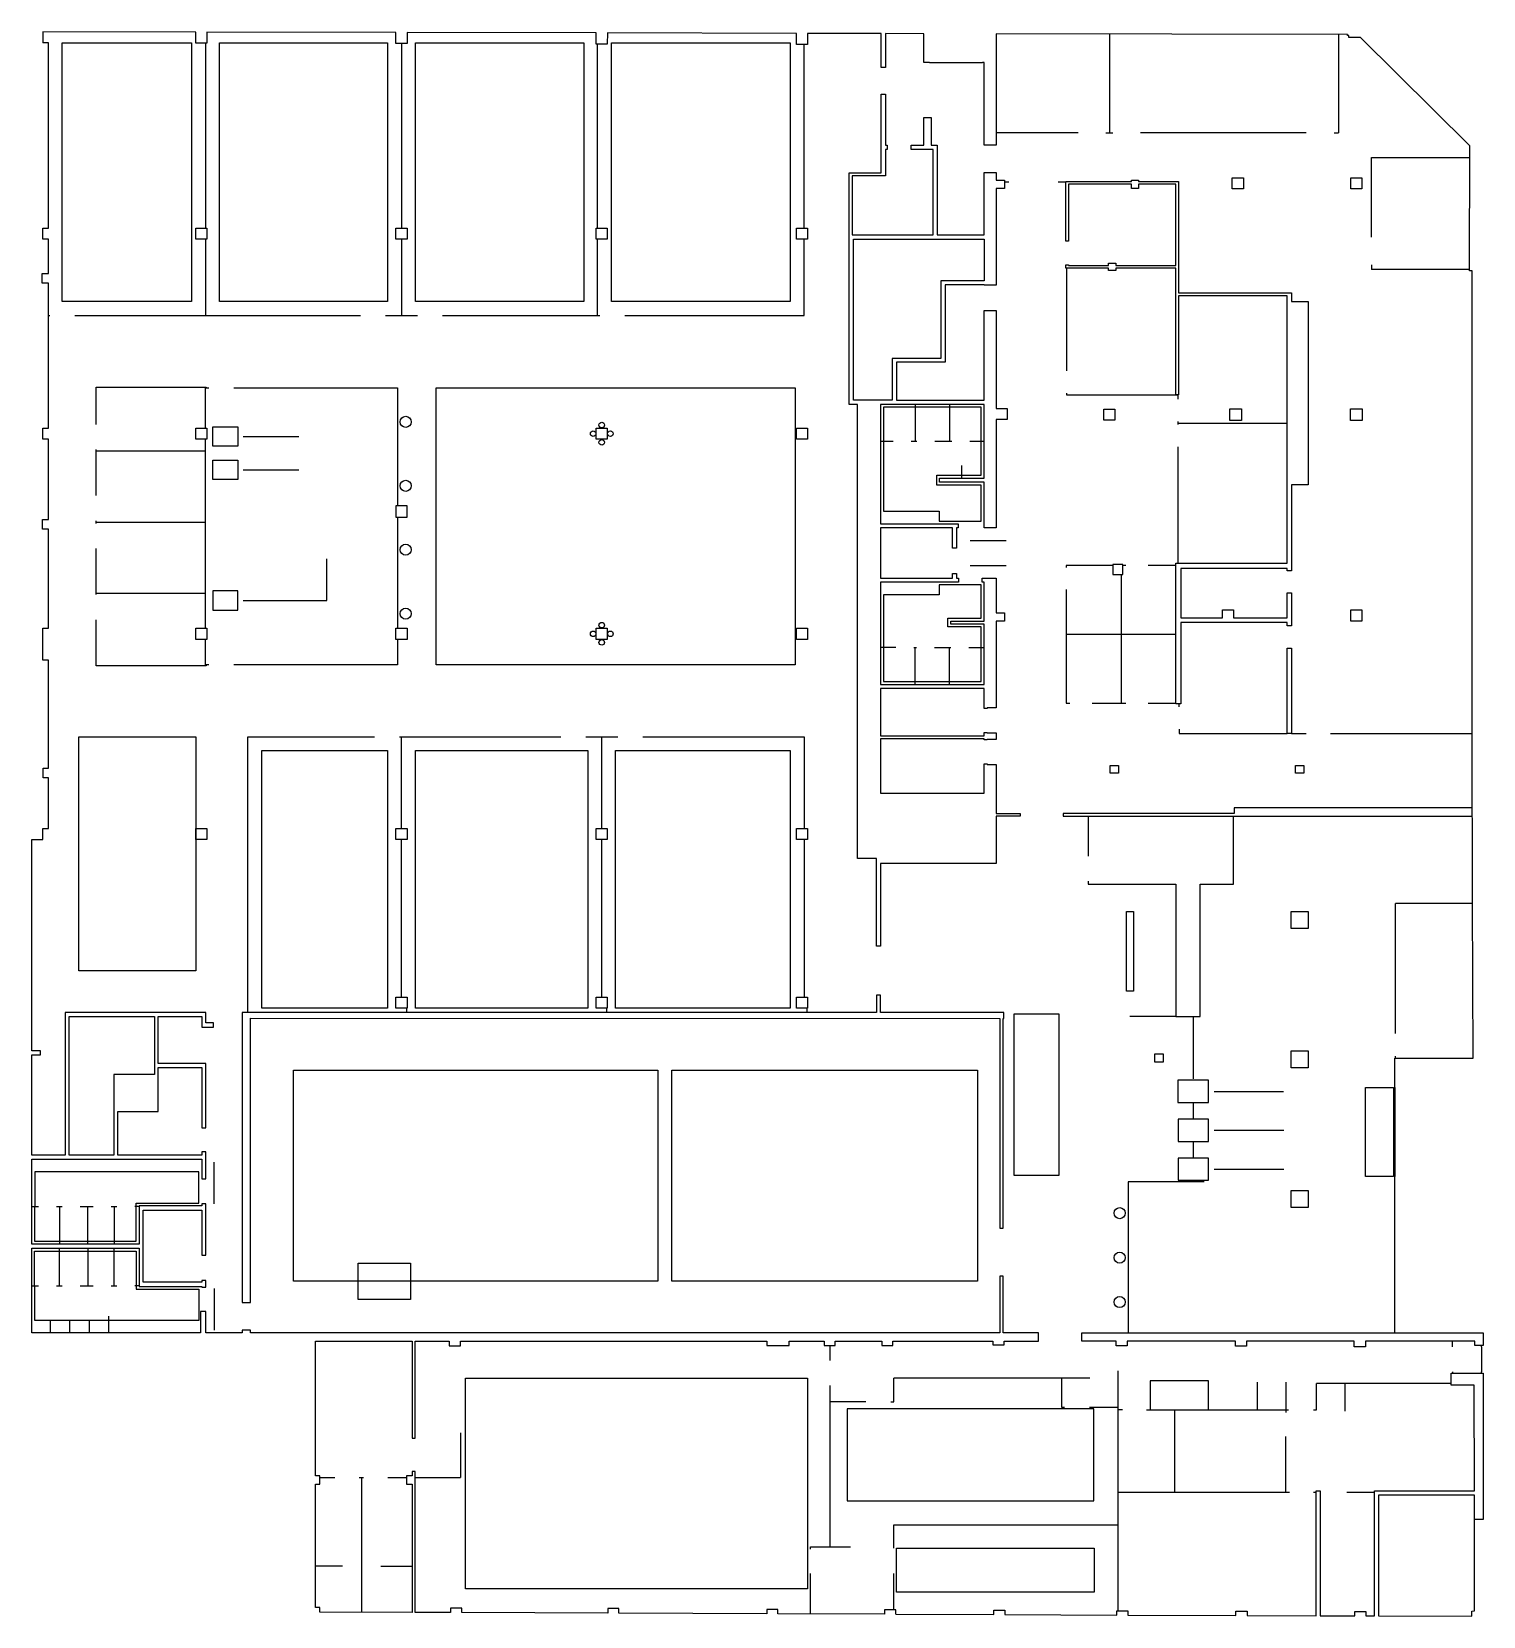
# Model space of a CAD drawing. Header units: millimetres. Extents: x 4.4 to 56.6, y 5 to 62.
import ezdxf

# ---------------------------------------------------------------- set-up
doc = ezdxf.new("R2010")
doc.units = ezdxf.units.MM
for name, color, linetype in [('EXITS', 2, 'Continuous'), ('GENERATORS', 151, 'Continuous'), ('SERVERS', 214, 'Continuous'), ('TARGETS', 3, 'Continuous'), ('WALLS', 7, 'Continuous')]:
    doc.layers.add(name, color=color, linetype=linetype)

# ---------------------------------------------------------------- blocks, each defined once
blk = doc.blocks.new('LIBRARY')
at = {"layer": 'TARGETS'}
blk.add_circle((0, 0), 0.1, dxfattribs=at)
blk = doc.blocks.new('NEWSLETTER')
at = {"layer": 'TARGETS'}
blk.add_circle((0, 0), 0.2, dxfattribs=at)
blk = doc.blocks.new('CLASS 1')
at = {"layer": 'SERVERS'}
blk.add_lwpolyline([(4.648, 0), (0, 0), (0, 9.312), (4.648, 9.312)], close=True, dxfattribs=at)
blk = doc.blocks.new('CLASS 2')
at = {"layer": 'SERVERS'}
blk.add_lwpolyline([(6.05, 0), (0, 0), (0, 9.312), (6.05, 9.312)], close=True, dxfattribs=at)
blk = doc.blocks.new('CLASS 3')
at = {"layer": 'SERVERS'}
blk.add_lwpolyline([(6.43, 0), (0, 0), (0, 9.312), (6.43, 9.312)], close=True, dxfattribs=at)
blk = doc.blocks.new('CLASS 4')
at = {"layer": 'SERVERS'}
blk.add_lwpolyline([(0, 0), (4.523, 0), (4.523, -9.268), (0, -9.268)], close=True, dxfattribs=at)
blk = doc.blocks.new('CLASS 5')
at = {"layer": 'SERVERS'}
blk.add_lwpolyline([(0, 0), (6.2, 0), (6.2, -9.268), (0, -9.268)], close=True, dxfattribs=at)
blk = doc.blocks.new('CLASS 6')
at = {"layer": 'SERVERS'}
blk.add_lwpolyline([(0, 0), (6.28, 0), (6.28, -9.268), (0, -9.268)], close=True, dxfattribs=at)
blk = doc.blocks.new('VENDING MACHINE')
at = {"layer": 'SERVERS'}
blk.add_line((1.1, 0.35), (3.1, 0.35), dxfattribs=at)
blk.add_lwpolyline([(0, 0.7), (0.9, 0.7), (0.9, 0), (0, 0)], close=True, dxfattribs=at)
blk = doc.blocks.new('COFFEE MACHINE')
at = {"layer": 'SERVERS'}
blk.add_lwpolyline([(1.1, 0.35), (4.1, 0.35), (4.1, 1.85)], dxfattribs=at)
blk.add_lwpolyline([(0, 0), (0.9, 0), (0.9, 0.7), (0, 0.7)], close=True, dxfattribs=at)
blk = doc.blocks.new('CHECK IN')
at = {"layer": 'SERVERS'}
blk.add_line((1.3, 0), (3.8, 0), dxfattribs=at)
blk.add_lwpolyline([(0, 0.4), (0, -0.4), (1.1, -0.4), (1.1, 0.4), (0, 0.4)], dxfattribs=at)
blk = doc.blocks.new('BATHROOM 1')
at = {"layer": 'SERVERS'}
blk.add_line((6.462, 1.345), (6.462, 2.845), dxfattribs=at)
blk.add_lwpolyline([(5.912, 2.499), (0.015, 2.499), (0, 0), (3.66, 0), (3.66, 1.375), (5.912, 1.375)], close=True, dxfattribs=at)
blk = doc.blocks.new('BATHROOM 2')
at = {"layer": 'SERVERS'}
blk.add_lwpolyline([(3.118, 4.175), (4.418, 4.175)], dxfattribs=at)
blk.add_lwpolyline([(3.518, 3.475), (2, 3.475), (1.999, 3.125), (0, 3.125), (0, 0), (3.518, 0), (3.518, 1.965), (2.319, 1.965), (2.319, 2.275), (3.518, 2.275)], close=True, dxfattribs=at)
blk = doc.blocks.new('BATHROOM 3')
at = {"layer": 'SERVERS'}
blk.add_lwpolyline([(0, -3.746), (2, -3.746), (2, -4.096), (3.518, -4.096), (3.518, -2.8), (1.918, -2.8), (1.918, -2.45), (3.518, -2.45), (3.518, 0), (0, 0)], close=True, dxfattribs=at)
at = {"layer": 'SERVERS', "elevation": -0.03}
blk.add_lwpolyline([(3.118, -4.796), (4.418, -4.796)], dxfattribs=at)
blk = doc.blocks.new('LAB 1')
at = {"layer": 'SERVERS'}
blk.add_lwpolyline([(0, 7.38), (12.298, 7.38), (12.298, -0.2), (0, -0.2)], close=True, dxfattribs=at)
blk = doc.blocks.new('LAB 2')
at = {"layer": 'SERVERS'}
blk.add_lwpolyline([(8.175, 3.308), (-0.7, 3.308), (-0.7, 0), (8.175, 0)], close=True, dxfattribs=at)
blk = doc.blocks.new('SUM 1')
at = {"layer": 'TARGETS'}
blk.add_lwpolyline([(0, 9.97), (12.9, 9.97), (12.9, 0), (0, 0)], close=True, dxfattribs=at)
blk = doc.blocks.new('SUM 4')
at = {"layer": 'TARGETS'}
blk.add_lwpolyline([(0, 0), (4.198, 0), (4.198, -8.417), (0, -8.417)], close=True, dxfattribs=at)
blk = doc.blocks.new('SUM 2')
at = {"layer": 'TARGETS'}
blk.add_lwpolyline([(0, 7.605), (13.1, 7.605), (13.1, 0.005), (0, 0.005)], close=True, dxfattribs=at)
blk = doc.blocks.new('SUM 3')
at = {"layer": 'TARGETS'}
blk.add_lwpolyline([(0, 7.6), (11, 7.6), (11, 0), (0, 0)], close=True, dxfattribs=at)
blk = doc.blocks.new('LAB 3')
at = {"layer": 'SERVERS'}
blk.add_lwpolyline([(0, 1.582), (7.112, 1.582), (7.112, 0), (0, 0)], close=True, dxfattribs=at)
blk = doc.blocks.new('MAIN ENTRANCE')
at = {"layer": 'GENERATORS'}
blk.add_lwpolyline([(0, 3.203), (1, 3.203), (1, 0), (0, 0)], close=True, dxfattribs=at)
blk = doc.blocks.new('EMERGENCY SMALL')
at = {"layer": 'EXITS'}
blk.add_line((0, 0.9), (0, 0), dxfattribs=at)
blk = doc.blocks.new('NORMAL LARGE')
at = {"layer": 'EXITS'}
blk.add_line((0, 3.203), (0, 0), dxfattribs=at)
blk = doc.blocks.new('EMERGENCY MEDIUM')
at = {"layer": 'EXITS'}
blk.add_line((0, 0), (1.9, 0), dxfattribs=at)

msp = doc.modelspace()

# ---------------------------------------------------------------- linework, layer by layer
at = {"layer": 'WALLS'}
for p, q in [((43.2, 61.895), (43.2, 58.347)), ((51.439, 61.877), (51.439, 58.347)), ((10.696, 61.568), (10.696, 54.918)), ((17.746, 61.552), (17.746, 54.918)), ((24.796, 54.918), (24.796, 61.536)), ((42.076, 58.347), (39.123, 58.347)), ((43.076, 58.347), (43.323, 58.347)), ((50.281, 58.347), (44.323, 58.347)), ((51.281, 58.347), (51.439, 58.347)), ((52.624, 57.455), (56.161, 57.455)), ((52.624, 54.588), (52.624, 57.455)), ((39.589, 56.563), (39.423, 56.563)), ((41.631, 56.563), (41.362, 56.563)), ((10.696, 54.518), (10.696, 51.769)), ((17.746, 54.518), (17.746, 51.769)), ((24.796, 51.769), (24.796, 54.518)), ((52.624, 53.588), (52.624, 53.428)), ((56.147, 53.428), (52.624, 53.428)), ((5.047, 51.769), (5.097, 51.769)), ((10.696, 47.718), (10.696, 49.193)), ((36.214, 48.571), (36.214, 47.246)), ((37.454, 48.571), (37.454, 47.246)), ((45.66, 47.902), (49.59, 47.902)), ((6.76, 46.898), (10.696, 46.898)), ((10.696, 40.518), (10.696, 47.318)), ((34.975, 47.246), (35.424, 47.246)), ((36.074, 47.246), (36.274, 47.246)), ((36.924, 47.246), (37.533, 47.246)), ((38.183, 47.246), (38.693, 47.246)), ((37.893, 45.921), (37.893, 46.371)), ((6.76, 44.337), (10.696, 44.337)), ((43.633, 40.303), (43.633, 42.447)), ((6.76, 41.777), (10.696, 41.777)), ((10.696, 39.161), (10.696, 40.118)), ((41.65, 40.303), (45.585, 40.303)), ((43.633, 37.828), (43.633, 40.303)), ((35.519, 39.825), (34.975, 39.825)), ((36.169, 39.825), (36.259, 39.825)), ((36.214, 38.5), (36.214, 39.825)), ((36.909, 39.825), (37.499, 39.825)), ((37.454, 38.5), (37.454, 39.825)), ((38.149, 39.825), (38.693, 39.825)), ((41.65, 37.828), (41.777, 37.828)), ((42.577, 37.828), (43.792, 37.828)), ((44.592, 37.828), (45.585, 37.828)), ((45.714, 37.696), (45.714, 37.803)), ((17.746, 33.318), (17.746, 36.615)), ((24.946, 33.318), (24.946, 36.615)), ((17.746, 27.247), (17.746, 32.918)), ((24.946, 27.247), (24.946, 32.918)), ((53.484, 25.941), (53.484, 30.616)), ((56.262, 30.616), (53.484, 30.616)), ((17.921, 26.847), (17.921, 26.697)), ((25.121, 26.847), (25.121, 26.695)), ((32.321, 26.847), (32.321, 26.694)), ((45.584, 26.545), (43.937, 26.545)), ((53.489, 25.052), (53.489, 25.126)), ((46.222, 22.856), (46.222, 23.456)), ((46.222, 21.456), (46.222, 22.056)), ((53.465, 15.163), (53.465, 20.793)), ((39.261, 18.933), (39.381, 18.933)), ((56.638, 15.162), (53.435, 15.163)), ((55.538, 14.663), (55.538, 14.863)), ((33.146, 14.718), (33.146, 14.168)), ((56.587, 14.663), (56.587, 14.713)), ((43.512, 5.168), (43.513, 13.798)), ((55.538, 13.763), (55.538, 13.713)), ((56.587, 13.713), (56.587, 13.763)), ((33.146, 13.268), (33.145, 7.466)), ((35.446, 12.681), (35.446, 13.535)), ((42.502, 13.535, 0), (35.446, 13.535)), ((48.514, 13.39), (48.514, 12.398)), ((49.54, 13.39), (49.54, 12.304)), ((55.488, 13.34), (50.645, 13.34)), ((50.645, 12.398), (50.645, 13.34)), ((51.676, 12.353), (51.676, 13.34)), ((34.446, 12.681, -0.041), (33.146, 12.681)), ((35.346, 12.681, -0.041), (35.446, 12.681)), ((43.513, 12.485), (42.487, 12.485)), ((43.671, 12.398), (43.513, 12.398)), ((44.531, 12.398), (49.645, 12.398)), ((45.542, 12.398), (45.542, 9.428)), ((50.545, 12.398), (50.645, 12.398)), ((19.862, 11.574), (19.862, 9.968)), ((49.54, 9.428), (49.54, 11.444)), ((14.814, 9.968), (15.348, 9.968)), ((16.227, 9.968), (16.376, 9.968)), ((16.301, 9.968), (16.301, 5.113)), ((17.254, 9.968), (17.92, 9.968)), ((18.24, 9.968), (19.862, 9.968)), ((49.676, 9.428), (43.512, 9.428)), ((50.631, 9.428), (50.536, 9.428)), ((52.73, 9.428), (51.743, 9.428)), ((32.448, 7.465), (33.896, 7.466)), ((32.448, 7.387), (32.448, 7.465)), ((15.627, 6.77), (14.651, 6.77)), ((17.006, 6.77), (18.13, 6.77)), ((32.448, 5.055), (32.448, 6.507)), ((35.446, 5.205), (35.446, 6.507))]:
    msp.add_line(p, q, dxfattribs=at)
for points in [[(35.515, 5.044), (35.515, 5.205), (35.112, 5.205), (35.112, 5.046), (31.282, 5.06), (31.282, 5.22), (30.88, 5.22), (30.88, 5.061), (25.564, 5.08), (25.564, 5.245), (25.162, 5.245), (25.162, 5.082), (19.912, 5.101), (19.912, 5.261), (19.51, 5.261), (19.51, 5.102), (18.24, 5.107), (18.24, 10.182), (18.13, 10.182), (18.13, 10.018), (17.92, 10.018), (17.92, 9.718), (18.13, 9.718), (18.13, 5.107), (14.814, 5.119), (14.814, 5.281), (14.651, 5.281), (14.651, 9.718), (14.814, 9.718), (14.814, 10.018), (14.651, 10.018), (14.651, 14.863), (18.127, 14.863), (18.13, 11.382), (18.24, 11.382), (18.24, 14.863), (19.463, 14.863), (19.463, 14.706), (19.865, 14.706), (19.865, 14.863), (30.88, 14.863), (30.88, 14.718), (31.691, 14.718), (31.691, 14.863), (32.948, 14.863), (32.948, 14.718), (33.344, 14.718), (33.344, 14.863), (35.013, 14.863), (35.013, 14.711), (35.415, 14.711), (35.415, 14.863), (39.009, 14.863), (39.009, 14.738), (39.411, 14.738), (39.411, 14.863), (40.647, 14.863), (40.647, 15.163), (39.381, 15.163), (39.381, 17.213), (39.261, 17.213), (39.261, 15.163), (12.318, 15.163), (12.318, 15.261), (12.018, 15.261), (12.018, 15.163), (10.71, 15.163), (10.71, 15.933), (10.52, 15.933), (10.52, 15.163), (4.447, 15.163), (4.447, 18.212), (8.307, 18.212), (8.307, 16.837), (10.56, 16.837), (10.56, 16.813), (10.71, 16.813), (10.71, 17.057), (10.56, 17.057), (10.56, 16.987), (8.457, 16.987), (8.457, 19.587), (10.56, 19.587), (10.56, 17.967), (10.71, 17.967), (10.71, 19.807), (10.56, 19.807), (10.56, 19.737), (8.307, 19.737), (8.307, 18.362), (4.447, 18.362), (4.447, 21.411), (10.56, 21.411), (10.56, 20.707), (10.71, 20.707), (10.71, 21.681), (10.56, 21.681), (10.56, 21.561), (7.547, 21.561), (7.547, 23.131), (8.989, 23.131), (8.989, 24.709), (10.56, 24.709), (10.56, 22.541), (10.71, 22.541), (10.71, 24.859), (8.989, 24.859), (8.989, 26.548), (10.56, 26.548), (10.56, 26.167), (10.988, 26.167), (10.988, 26.317), (10.71, 26.317), (10.71, 26.698), (5.647, 26.698), (5.647, 21.561), (4.447, 21.561), (4.447, 25.168), (4.767, 25.168), (4.767, 25.318), (4.447, 25.318), (4.447, 32.918), (4.847, 32.918), (4.847, 33.318), (5.047, 33.318), (5.047, 35.134), (4.854, 35.134), (4.854, 35.484), (5.047, 35.484), (5.047, 39.368), (4.847, 39.368), (4.847, 40.518), (5.047, 40.518), (5.047, 44.084), (4.836, 44.084), (4.836, 44.434), (5.047, 44.434), (5.047, 47.318), (4.847, 47.318), (4.847, 47.717), (5.047, 47.717), (5.047, 52.934), (4.819, 52.934), (4.819, 53.278), (5.047, 53.278), (5.047, 54.518), (4.847, 54.518), (4.847, 54.918), (5.047, 54.918), (5.047, 61.581), (4.848, 61.581)], [(36.735, 60.878), (36.527, 60.878), (36.527, 61.91), (35.144, 61.914), (35.144, 60.688), (34.994, 60.688), (34.994, 61.914), (32.346, 61.92), (32.346, 61.52), (31.947, 61.52), (31.947, 61.921), (25.147, 61.936), (25.146, 61.536), (24.746, 61.536), (24.746, 61.936), (17.946, 61.952), (17.946, 61.552), (17.546, 61.552), (17.546, 61.952), (10.746, 61.968), (10.746, 61.568), (10.346, 61.568), (10.346, 61.969), (4.848, 61.981), (4.848, 61.581)], [(53.465, 23.995), (53.465, 25.052), (56.282, 25.052), (56.262, 30.666), (56.24, 36.755), (56.24, 53.378), (56.147, 53.378), (56.163, 57.876), (52.233, 61.774), (51.811, 61.774), (51.811, 61.846), (51.763, 61.846), (51.763, 61.876), (39.123, 61.904), (39.123, 57.899), (38.693, 57.899), (38.693, 60.878), (38.635, 60.878)], [(32.226, 54.918), (32.226, 61.52)], [(34.825, 32.236), (34.142, 32.236), (34.142, 48.571), (33.845, 48.571), (33.845, 56.9), (34.994, 56.9), (34.994, 59.728), (35.144, 59.728), (35.144, 57.894), (35.215, 57.894), (35.215, 57.744), (35.144, 57.744), (35.144, 56.79), (33.955, 56.79), (33.955, 54.67), (36.859, 54.67), (36.859, 57.744), (36.075, 57.744), (36.075, 57.894), (36.527, 57.894), (36.527, 58.894), (36.787, 58.894), (36.787, 57.894), (37.009, 57.894), (37.009, 54.67), (38.693, 54.67), (38.693, 56.919), (39.123, 56.919), (39.123, 56.64), (39.423, 56.64), (39.423, 56.34), (39.123, 56.34), (39.123, 52.856), (38.693, 52.856), (38.693, 52.87), (37.294, 52.87), (37.294, 50.091), (35.545, 50.091), (35.545, 48.721), (38.693, 48.721), (38.693, 51.956), (39.123, 51.956), (39.123, 48.427), (39.523, 48.427), (39.523, 48.027), (39.123, 48.027), (39.123, 44.125), (38.693, 44.125), (38.693, 45.771), (37.093, 45.771), (37.093, 45.921), (38.693, 45.921), (38.693, 48.571), (34.975, 48.571), (34.975, 44.275), (37.763, 44.275), (37.763, 44.125), (37.704, 44.125), (37.704, 43.396), (37.554, 43.396), (37.554, 44.125), (34.975, 44.125), (34.975, 42.325), (37.554, 42.325), (37.554, 42.486), (37.704, 42.486), (37.704, 42.325), (37.77, 42.325), (37.77, 42.175), (34.975, 42.175), (34.975, 38.5), (38.693, 38.5), (38.693, 40.665), (37.494, 40.665), (37.494, 40.775), (38.693, 40.775), (38.693, 42.175), (38.63, 42.175), (38.63, 42.325), (39.123, 42.325), (39.123, 41.077), (39.423, 41.077), (39.423, 40.777), (39.123, 40.777), (39.123, 37.65), (38.803, 37.65), (38.803, 37.63), (38.693, 37.63), (38.693, 38.35), (34.975, 38.35), (34.975, 36.65), (38.693, 36.65), (38.693, 36.77), (38.803, 36.77), (38.803, 36.75), (39.123, 36.75), (39.123, 36.519), (38.803, 36.519), (38.803, 36.499), (38.693, 36.499), (38.693, 36.54), (34.975, 36.54), (34.975, 34.589), (38.693, 34.589), (38.693, 35.639), (38.803, 35.639), (38.803, 35.619), (39.123, 35.619), (39.123, 33.854), (39.986, 33.854), (39.986, 33.754), (39.123, 33.754), (39.123, 32.049), (34.975, 32.049), (34.975, 29.077), (34.825, 29.077), (34.825, 32.236)], [(49.752, 52.273), (50.352, 52.273), (50.352, 45.673), (49.752, 45.673), (49.752, 42.587), (49.59, 42.587), (49.59, 42.672), (45.764, 42.672), (45.764, 40.894), (47.263, 40.894), (47.263, 41.177), (47.663, 41.177), (47.663, 40.894), (49.59, 40.894), (49.59, 41.787), (49.752, 41.787), (49.752, 40.599), (49.59, 40.599), (49.59, 40.727), (45.764, 40.727), (45.764, 37.803), (45.585, 37.803), (45.585, 42.854), (49.59, 42.854), (49.59, 52.482), (45.685, 52.482), (45.685, 48.913), (45.585, 48.913), (45.585, 53.468), (43.433, 53.468), (43.433, 53.386), (43.163, 53.386), (43.163, 53.468), (41.631, 53.468), (41.631, 53.596), (41.731, 53.596), (41.731, 53.564), (43.163, 53.564), (43.163, 53.656), (43.433, 53.656), (43.433, 53.564), (45.59, 53.564), (45.59, 56.495), (44.243, 56.495), (44.243, 56.34), (43.993, 56.34), (43.993, 56.495), (41.731, 56.495), (41.731, 54.44), (41.631, 54.44), (41.631, 56.591), (43.993, 56.591), (43.993, 56.64), (44.243, 56.64), (44.243, 56.591), (45.685, 56.591), (45.685, 52.582), (49.752, 52.582), (49.752, 52.273)], [(25.771, 51.769), (32.226, 51.769), (32.226, 54.518)], [(33.995, 54.52), (38.693, 54.52), (38.693, 53.02), (37.144, 53.02), (37.144, 50.221), (35.395, 50.221), (35.395, 48.721), (33.995, 48.721), (33.995, 54.52)], [(41.656, 53.468), (41.656, 49.774)], [(5.997, 51.769), (16.271, 51.769)], [(17.171, 51.769), (18.321, 51.769)], [(19.221, 51.769), (24.871, 51.769)], [(6.76, 49.193), (10.721, 49.193), (10.721, 49.168), (10.821, 49.168)], [(6.76, 47.852), (6.76, 49.193)], [(11.721, 49.168), (17.596, 49.168), (17.596, 44.918)], [(41.656, 48.974), (41.656, 48.913), (45.66, 48.913), (45.66, 48.762)], [(45.66, 47.962), (45.66, 47.843)], [(6.76, 45.292), (6.76, 46.948)], [(45.66, 47.043), (45.66, 42.854)], [(17.596, 44.518), (17.596, 40.518)], [(6.76, 44.287), (6.76, 44.387)], [(6.76, 41.727), (6.76, 43.383)], [(43.323, 42.779), (41.65, 42.779), (41.65, 42.707)], [(43.792, 42.779), (43.683, 42.779)], [(45.585, 42.779), (44.592, 42.779)], [(41.65, 41.907), (41.65, 37.828)], [(10.821, 39.198), (10.721, 39.198), (10.721, 39.161), (6.76, 39.161), (6.76, 40.823)], [(17.596, 40.118), (17.596, 39.198), (11.721, 39.198)], [(49.752, 36.736), (49.59, 36.736), (49.59, 39.799), (49.752, 39.799), (49.752, 36.736)], [(12.224, 26.698), (12.224, 36.615), (16.771, 36.615)], [(17.671, 36.615), (23.471, 36.615)], [(24.371, 36.615), (25.521, 36.615)], [(26.421, 36.615), (32.226, 36.615), (32.226, 33.318)], [(45.714, 36.886), (45.714, 36.736), (49.59, 36.736)], [(49.752, 36.736), (50.277, 36.736)], [(51.147, 36.736), (56.24, 36.736)], [(56.25, 34.054), (47.687, 34.054), (47.687, 33.854), (41.544, 33.854), (41.544, 33.754), (56.25, 33.754)], [(42.432, 33.754), (42.432, 32.315)], [(46.466, 31.309), (47.664, 31.309), (47.664, 33.754)], [(32.226, 32.918), (32.226, 27.247)], [(42.432, 31.415), (42.432, 31.309), (45.584, 31.309)], [(45.584, 31.309), (45.584, 26.545), (46.466, 26.545), (46.466, 31.309)], [(39.381, 18.933), (39.381, 26.483), (39.401, 26.483), (39.401, 26.693), (34.975, 26.694), (34.975, 27.317), (34.825, 27.317), (34.825, 26.694), (12.018, 26.698), (12.018, 16.261), (12.318, 16.261), (12.318, 26.488), (39.261, 26.483), (39.261, 18.933)], [(46.222, 24.306), (46.222, 26.545)], [(46.604, 20.606), (43.872, 20.606), (43.872, 15.163)], [(4.447, 19.712), (4.692, 19.712)], [(5.342, 19.712), (5.542, 19.712)], [(5.442, 19.712), (5.442, 18.362)], [(6.192, 19.712), (6.657, 19.712)], [(6.462, 18.362), (6.462, 19.712)], [(7.307, 19.712), (7.507, 19.712)], [(7.407, 19.712), (7.407, 18.362)], [(8.307, 19.712), (8.157, 19.712)], [(5.442, 16.862), (5.442, 18.212)], [(6.462, 18.212), (6.462, 16.862)], [(7.407, 16.862), (7.407, 18.212)], [(16.186, 17.023), (16.186, 17.673), (18.066, 17.673), (18.066, 17.018)], [(4.447, 16.862), (4.692, 16.862)], [(5.342, 16.862), (5.542, 16.862)], [(6.192, 16.862), (6.657, 16.862)], [(7.307, 16.862), (7.507, 16.862)], [(8.307, 16.862), (8.157, 16.862)], [(18.066, 17.018), (18.066, 16.363), (16.186, 16.363), (16.186, 17.023)], [(5.122, 15.163), (5.122, 15.613)], [(5.822, 15.163), (5.822, 15.613)], [(6.522, 15.163), (6.522, 15.613)], [(7.222, 15.163), (7.222, 15.763)], [(35.515, 5.044), (39.044, 5.031), (39.044, 5.191), (39.446, 5.191), (39.446, 5.03), (43.462, 5.016), (43.462, 5.168), (43.864, 5.168), (43.864, 5.014), (47.751, 5), (47.751, 5.156), (48.153, 5.156), (48.153, 4.999), (50.63, 4.99), (50.631, 9.483), (50.78, 9.483), (50.78, 4.989), (52.021, 4.985), (52.021, 5.141), (52.423, 5.141), (52.423, 4.983), (52.73, 4.982), (52.73, 9.483), (56.324, 9.483), (56.317, 13.29), (55.488, 13.29), (55.488, 13.713), (56.636, 13.713), (56.646, 8.456), (56.326, 8.455), (56.324, 9.332), (52.88, 9.333), (52.88, 4.982), (56.239, 4.969), (56.239, 5.16), (56.332, 5.161), (56.326, 8.455)], [(46.768, 12.398), (46.768, 13.443), (44.668, 13.443), (44.668, 12.398)], [(35.446, 7.416), (35.446, 8.266), (43.512, 8.266)]]:
    msp.add_lwpolyline(points, dxfattribs=at)
for points in [[(47.62, 56.726), (48.02, 56.726), (48.02, 56.326), (47.62, 56.326)], [(51.879, 56.726), (52.279, 56.726), (52.279, 56.326), (51.879, 56.326)], [(10.346, 54.918), (10.746, 54.918), (10.746, 54.518), (10.346, 54.518)], [(17.546, 54.918), (17.946, 54.918), (17.946, 54.518), (17.546, 54.518)], [(24.746, 54.918), (25.146, 54.918), (25.146, 54.518), (24.746, 54.518)], [(31.946, 54.918), (32.346, 54.918), (32.346, 54.518), (31.946, 54.518)], [(42.999, 48.406), (43.399, 48.406), (43.399, 48.006), (42.999, 48.006)], [(47.533, 48.416), (47.953, 48.416), (47.953, 47.996), (47.533, 47.996)], [(51.869, 48.416), (52.289, 48.416), (52.289, 47.996), (51.869, 47.996)], [(10.346, 47.718), (10.746, 47.718), (10.746, 47.318), (10.346, 47.318)], [(24.746, 47.718), (25.146, 47.718), (25.146, 47.318), (24.746, 47.318)], [(31.946, 47.718), (32.346, 47.718), (32.346, 47.318), (31.946, 47.318)], [(17.946, 44.918), (17.546, 44.918), (17.546, 44.518), (17.946, 44.518)], [(43.323, 42.807), (43.323, 42.447), (43.683, 42.447), (43.683, 42.807)], [(51.879, 41.177), (52.279, 41.177), (52.279, 40.777), (51.879, 40.777)], [(10.346, 40.518), (10.746, 40.518), (10.746, 40.118), (10.346, 40.118)], [(17.546, 40.518), (17.946, 40.518), (17.946, 40.118), (17.546, 40.118)], [(24.746, 40.518), (25.146, 40.518), (25.146, 40.118), (24.746, 40.118)], [(31.946, 40.518), (32.346, 40.518), (32.346, 40.118), (31.946, 40.118)], [(43.233, 35.576), (43.533, 35.576), (43.533, 35.306), (43.233, 35.306)], [(49.893, 35.576), (50.193, 35.576), (50.193, 35.306), (49.893, 35.306)], [(10.346, 33.318), (10.746, 33.318), (10.746, 32.918), (10.346, 32.918)], [(17.546, 33.318), (17.946, 33.318), (17.946, 32.918), (17.546, 32.918)], [(24.746, 33.318), (25.146, 33.318), (25.146, 32.918), (24.746, 32.918)], [(31.946, 33.318), (32.346, 33.318), (32.346, 32.918), (31.946, 32.918)], [(43.816, 30.326), (44.066, 30.326), (44.066, 27.466), (43.816, 27.466)], [(49.737, 30.327), (50.349, 30.327), (50.349, 29.715), (49.737, 29.715)], [(17.546, 27.247), (17.946, 27.247), (17.946, 26.847), (17.546, 26.847)], [(24.746, 27.247), (25.146, 27.247), (25.146, 26.847), (24.746, 26.847)], [(31.946, 27.247), (32.346, 27.247), (32.346, 26.847), (31.946, 26.847)], [(8.859, 26.548), (8.859, 24.461), (7.397, 24.461), (7.397, 21.561), (5.797, 21.561), (5.797, 26.548)], [(39.781, 26.644), (41.381, 26.644), (41.381, 20.823), (39.781, 20.823)], [(44.833, 25.202), (45.133, 25.202), (45.133, 24.902), (44.833, 24.902)], [(49.737, 25.317), (50.349, 25.317), (50.349, 24.705), (49.737, 24.705)], [(49.737, 20.285), (50.349, 20.285), (50.349, 19.673), (49.737, 19.673)], [(56.637, 14.713), (56.338, 14.713), (56.337, 14.863), (52.405, 14.863), (52.405, 14.67), (52.002, 14.67), (52.002, 14.863), (48.134, 14.863), (48.134, 14.686), (47.732, 14.686), (47.732, 14.863), (43.845, 14.863), (43.845, 14.698), (43.443, 14.698), (43.443, 14.863), (42.207, 14.863), (42.207, 15.163), (56.638, 15.163)]]:
    msp.add_lwpolyline(points, close=True, dxfattribs=at)
at = {"layer": 'WALLS', "elevation": 0}
msp.add_lwpolyline([(41.587, 12.486), (41.487, 12.486), (41.487, 13.535)], dxfattribs=at)

# ---------------------------------------------------------------- block references
at = {"layer": 'EXITS'}
for name, p in [('EMERGENCY MEDIUM', (36.735, 60.878)), ('NORMAL LARGE', (53.465, 20.793)), ('EMERGENCY SMALL', (56.587, 13.763))]:
    msp.add_blockref(name, p, dxfattribs=at)
at = {"layer": 'GENERATORS'}
msp.add_blockref('MAIN ENTRANCE', (52.415, 20.793), dxfattribs=at)
at = {"layer": 'SERVERS'}
for name, p in [('CLASS 1', (5.547, 52.269)), ('CLASS 2', (11.196, 52.269)), ('CLASS 2', (18.246, 52.269)), ('CLASS 3', (25.296, 52.269)), ('BATHROOM 3', (35.075, 48.471, 0.03)), ('VENDING MACHINE', (10.957, 47.068)), ('VENDING MACHINE', (10.957, 45.868)), ('COFFEE MACHINE', (10.957, 41.168)), ('BATHROOM 2', (35.075, 38.6)), ('CLASS 4', (12.724, 36.115)), ('CLASS 5', (18.246, 36.115)), ('CLASS 6', (25.446, 36.115)), ('CHECK IN', (45.667, 23.856)), ('CHECK IN', (45.669, 22.456)), ('BATHROOM 1', (4.547, 18.462)), ('CHECK IN', (45.669, 21.056)), ('LAB 1', (20.05, 6.155)), ('LAB 2', (34.469, 9.128))]:
    msp.add_blockref(name, p, dxfattribs=at)
at = {"layer": 'SERVERS', "xscale": -1, "rotation": 180}
msp.add_blockref('BATHROOM 1', (4.547, 18.112), dxfattribs=at)
at = {"layer": 'TARGETS'}
for name, p in [('SUM 1', (18.996, 39.198)), ('NEWSLETTER', (17.896, 47.943)), ('LIBRARY', (24.946, 47.828)), ('LIBRARY', (24.636, 47.518)), ('LIBRARY', (25.256, 47.518)), ('LIBRARY', (24.946, 47.208)), ('NEWSLETTER', (17.896, 45.643)), ('NEWSLETTER', (17.896, 43.343)), ('NEWSLETTER', (17.896, 41.043)), ('LIBRARY', (24.946, 40.628)), ('LIBRARY', (24.636, 40.318)), ('LIBRARY', (24.946, 40.008)), ('LIBRARY', (25.256, 40.318)), ('SUM 4', (6.147, 36.615)), ('SUM 2', (13.861, 17.018)), ('SUM 3', (27.461, 17.023)), ('NEWSLETTER', (43.572, 19.475)), ('NEWSLETTER', (43.572, 17.875)), ('NEWSLETTER', (43.572, 16.275)), ('LAB 3', (35.546, 5.834))]:
    msp.add_blockref(name, p, dxfattribs=at)

doc.saveas('drawing.dxf')
